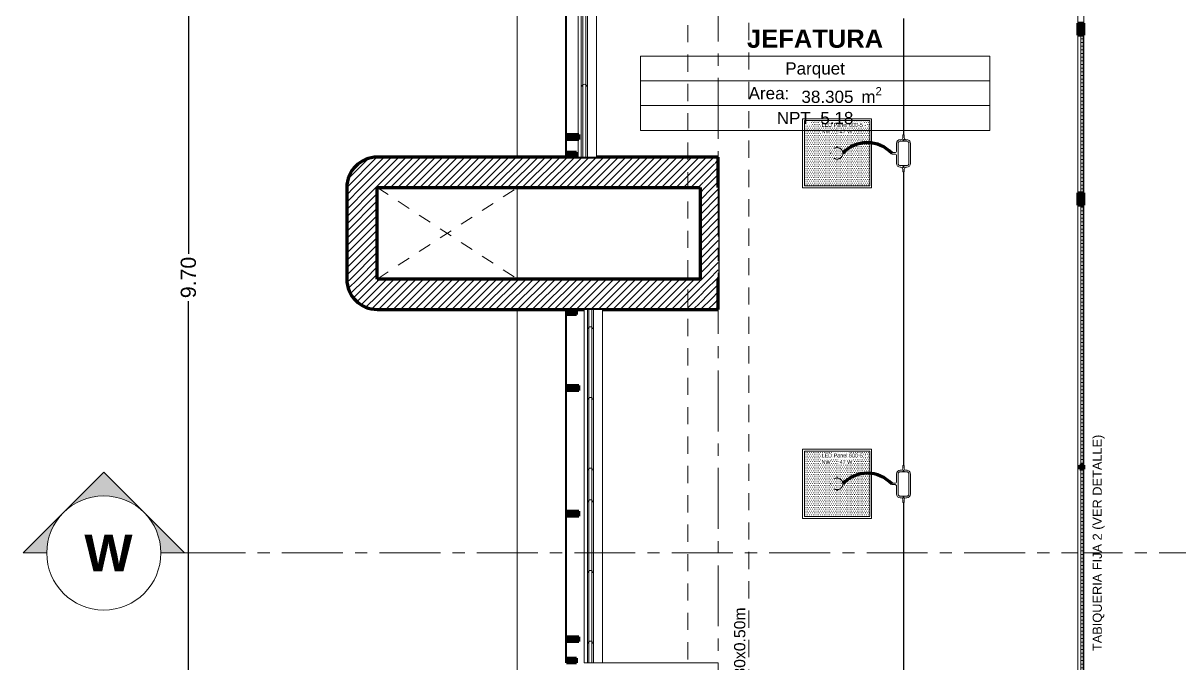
# Model space of a CAD drawing. Header units: inches. Extents: x -38 to 5698, y -33 to 92.
# Drawn here: x 96.11 to 105.6, y 9.1 to 14.35 of the extents above; entities that cross this region are included whole.
import ezdxf
from ezdxf.lldxf.tags import DXFTag

# ---------------------------------------------------------------- set-up
doc = ezdxf.new("R2010")
doc.units = ezdxf.units.IN
doc.header["$MEASUREMENT"] = 0
doc.set_wipeout_variables(frame=1)
doc.header["$PDMODE"] = 1
for name, pattern in [('CONTINUA', [0]), ('DASHED', [0.75, 0.5, -0.25]), ('Hidden Line', [0.195611, 0.141111, -0.0545]), ('Oculto', [0.15875, 0.105833, -0.052917]), ('Punto & Raya', [0.65, 0.5, -0.075, 0, -0.075]), ('Wipeout_Contour', [1, 0, -1])]:
    doc.linetypes.add(name, pattern=pattern)
for name, color, linetype in [('02 _ ARQ _ ALB _ Cotas Ejes', 7, 'Continuous'), ('02 _ ARQ _ ALB _ Ejes Generales', 7, 'Continuous'), ('02 _ ARQ _ ZON _ Espacio.3D', 7, 'Continuous'), ('08 _ STR _ EXT _ 07 Losa Aligerada', 7, 'Continuous'), ('08 _ STR _ EXT _ 09 Vigas', 7, 'Continuous'), ('Acabado - Muros', 7, 'Continuous'), ('Dibujo 2D - General', 7, 'Continuous'), ('Estructura - 03 LOSA', 7, 'Continuous'), ('Estructura - 04 MURO', 7, 'Continuous'), ('Interior - Escaleras & Barandillas', 7, 'Continuous'), ('Marcador - Secciones', 251, 'Continuous'), ('Notas - Etiquetas', 251, 'Continuous')]:
    doc.layers.add(name, color=color, linetype=linetype)
for name, color, linetype, lineweight in [('ALUMBRADO_CONDUIT', 30, 'CONDUIT1', 30), ('Bancas', 1, 'Continuous', 13), ('CABLEADO EXT.', 3, 'PVCSUBT', 30), ('Luminarias', 5, 'Continuous', 20), ('Simb_Alumbrado', 140, 'CONTINUA', 30)]:
    doc.layers.add(name, color=color, linetype=linetype, lineweight=lineweight)
doc.styles.add('Estilo_Generado_1', font='swisseb.ttf')
doc.styles.add('Estilo_Generado_4', font='swisse.ttf')
doc.styles.add('Estilo_Generado_7', font='swisse.ttf')
doc.styles.add('{18b73a54-fa43-428c-adcb-c1c7bbdf2c84}', font='Simplex.shx')
tags = doc.linetypes.add('CONDUIT1', pattern='A,1,-0.19772,["con",{18b73a54-fa43-428c-adcb-c1c7bbdf2c84},S=0.2,R=0,X=0,Y=-0.065594],-0.593642', length=1.791362).pattern_tags.tags
tags[6] = DXFTag(74, 10)
tags = doc.linetypes.add('PVCSUBT', pattern='A,0.6,-0.3,0.6,-0.075691,["PVC",Standard,S=0.2,R=0,X=0,Y=-0.093724],-0.621005', length=2.196696).pattern_tags.tags
tags[10] = DXFTag(74, 10)
doc.dimstyles.new('Estilo_Generado__6', dxfattribs={"dimtxt": 0.125, "dimasz": 0.095, "dimexe": 0.18, "dimexo": 0.0625, "dimgap": 0, "dimtad": 0, "dimzin": 0, "dimdsep": 46, "dimtxsty": 'Estilo_Generado_4', "dimblk": 'ARROWHEAD_6', "dimblk1": 'ARROWHEAD_6', "dimblk2": 'ARROWHEAD_6', "dimcen": 0.09, "dimse1": 1, "dimse2": 1, "dimclrd": 144, "dimclre": 144, "dimclrt": 7, "dimadec": 0, "dimazin": 0, "dimtfac": 1, "dimtdec": 4, "dimtmove": 0, "dimatfit": 3, "dimfxl": 1, "dimtolj": 1, "dimtzin": 0, "dimarcsym": 0})
pattern_1 = [(45, (92.500015, 3e-09), (-0.03005204, 0.03005204), [])]
pattern_2 = [(0, (92.500015, 3e-09), (0, 0.03), [])]

# ---------------------------------------------------------------- blocks, each defined once
blk = doc.blocks.new('ARROWHEAD_6')
at = {"color": 0, "linetype": 'Continuous', "lineweight": 0}
for p, q in [((0, 0), (-1, 0)), ((-0.5, -0.5), (0.5, 0.5))]:
    blk.add_line(p, q, dxfattribs=at)
blk = doc.blocks.new('*D96', base_point=(804.059, 0))
at = {"layer": '02 _ ARQ _ ALB _ Cotas Ejes', "color": 144, "linetype": 'Continuous', "lineweight": -2, "transparency": 16777216}
for p, q in [((97.4704, 17.055), (97.4704, 12.4573)), ((97.4704, 7.545), (97.4704, 12.0674))]:
    blk.add_line(p, q, dxfattribs=at)
at = {"layer": 'Defpoints', "color": 0, "linetype": 'Continuous', "lineweight": 40, "transparency": 16777216}
for p in [(97.4704, 17.15), (97.8403, 17.15), (98.3343, 7.45)]:
    blk.add_point(p, dxfattribs=at)
at = {"layer": '02 _ ARQ _ ALB _ Cotas Ejes', "color": 144, "linetype": 'Continuous', "lineweight": -2, "transparency": 16777216, "xscale": 0.095, "yscale": 0.095, "zscale": 0.095}
for p, rotation in [((97.4704, 17.15), 90), ((97.4704, 7.45), 270)]:
    blk.add_blockref('ARROWHEAD_6', p, dxfattribs=dict(at, rotation=rotation))
at = {"layer": '02 _ ARQ _ ALB _ Cotas Ejes', "color": 7, "linetype": 'Continuous', "lineweight": 13, "transparency": 16777216, "insert": (97.4704, 12.2624), "char_height": 0.125, "attachment_point": 5, "rotation": 90, "style": 'Estilo_Generado_4'}
blk.add_mtext('\\A1;9.70', dxfattribs=at)
blk = doc.blocks.new('*U270')
at = {"layer": 'Luminarias', "linetype": 'DASHED', "lineweight": 0, "ltscale": 0.05}
blk.add_lwpolyline([(0, -0.0045), (0, 0.0045)], dxfattribs=at)
blk = doc.blocks.new('*U271')
at = {"color": 0, "linetype": 'ByBlock', "lineweight": -2, "transparency": 16777216}
for p, rotation in [((-0.05, 0), 90), ((0, -0.05), 180), ((0.05, 0), 269.9999999999999)]:
    blk.add_blockref('*U270', p, dxfattribs=dict(at, rotation=rotation))
blk.add_blockref('*U270', (0, 0.05), dxfattribs=at)
blk = doc.blocks.new('PANEL LED 50W')
at = {"layer": 'Luminarias'}
h = blk.add_hatch(dxfattribs=at)
h.set_pattern_fill('DOTS', color=4, scale=0.009097)
h.set_pattern_definition([(0, (0, -2e-14), (0.0072206, 0.01444116), [0, -0.01444116])])
h.paths.add_polyline_path([(-0.2574, -0.2574), (0.2574, -0.2574), (0.2574, 0.2574), (-0.2574, 0.2574)])
h.paths.add_polyline_path([(-0.1296, 0.0974), (0.1849, 0.0974), (0.1849, 0.2469), (-0.1296, 0.2469)], flags=24)
at = {"layer": 'Luminarias', "color": 4, "lineweight": 0}
for points in [[(-0.2729, 0.2729), (0.2729, 0.2729), (0.2729, -0.2729), (-0.2729, -0.2729)], [(-0.2574, -0.2574), (0.2574, -0.2574), (0.2574, 0.2574), (-0.2574, 0.2574)]]:
    blk.add_lwpolyline(points, close=True, dxfattribs=at)
at = {"layer": 'Luminarias', "color": 4, "linetype": 'DASHED', "lineweight": 0, "ltscale": 0.01}
blk.add_circle((0, 0), 0.0455, dxfattribs=at)
at = {"color": 4}
blk.add_blockref('*U271', (0, 0), dxfattribs=at)
at = {"layer": 'Luminarias', "color": 4, "insert": (-0.1218, 0.2392), "char_height": 0.030929, "width": 0.382855, "attachment_point": 1}
blk.add_mtext('{\\Ftxt|c0;LED Panel 600-5 - NW      47 W}', dxfattribs=at)
blk = doc.blocks.new('oval t')
at = {"layer": 'Simb_Alumbrado', "lineweight": 13}
blk.add_lwpolyline([(0.0141, 0.0102, -0.414214), (0.0041, 0.0202), (0.0041, 0.0416), (-0.0056, 0.0416), (-0.0056, 0.0202, -0.414214), (-0.0156, 0.0102), (-0.0659, 0.0102, 0.414214), (-0.0899, -0.0138), (-0.0899, -0.0183, -0.414214), (-0.1019, -0.0303), (-0.1213, -0.0303), (-0.1213, -0.04), (-0.1016, -0.04, -0.451917), (-0.0897, -0.0535, 0.451917), (-0.0659, -0.0805), (0.0659, -0.0805, 0.414214), (0.0899, -0.0566), (0.0899, -0.0512, -0.398753), (0.1019, -0.0401), (0.1213, -0.0401), (0.1213, -0.0304), (0.1019, -0.0304, -0.368669), (0.0899, -0.0176), (0.0899, -0.0138, 0.414214), (0.0659, 0.0102), (0.0141, 0.0102)], format="xyb", dxfattribs=at)
blk.add_lwpolyline([(-0.0659, 0), (0.0659, 0, -0.414214), (0.0797, -0.0138), (0.0797, -0.0566, -0.414214), (0.0659, -0.0703), (-0.0659, -0.0703, -0.414214), (-0.0797, -0.0566), (-0.0797, -0.0138, -0.414214)], format="xyb", close=True, dxfattribs=at)
for points in [[(-0.0911, -0.0352), (-0.0828, -0.0352)], [(-0.0869, -0.031), (-0.0869, -0.0394)], [(0.0837, -0.0352), (0.0921, -0.0352)], [(0.0879, -0.031), (0.0879, -0.0394)]]:
    blk.add_lwpolyline(points, dxfattribs=at)
for centre in [(-0.0869, -0.0352), (0.0879, -0.0352)]:
    blk.add_circle(centre, 0.00419, dxfattribs=at)

msp = doc.modelspace()

# ---------------------------------------------------------------- hatches: boundary and pattern name
at = {"layer": 'Acabado - Muros', "linetype": 'Continuous', "lineweight": 9}
for points in [[(100.565, 14.44), (100.565, 13.42), (100.575, 13.42), (100.575, 14.44)], [(100.565, 11.35), (100.565, 10.33), (100.575, 10.33), (100.575, 11.35)], [(100.565, 10.32), (100.565, 9.3), (100.575, 9.3), (100.575, 10.32)], [(100.565, 9.29), (100.565, 9.125), (100.575, 9.125), (100.575, 9.29)]]:
    msp.add_hatch(color=250, dxfattribs=at).paths.add_polyline_path(points)
at = {"layer": 'Acabado - Muros', "linetype": 'Continuous', "lineweight": 0}
msp.add_hatch(color=254, dxfattribs=at).paths.add_polyline_path([(100.655, 9.14), (100.575, 9.14), (100.575, 9.1), (100.655, 9.1)])
at = {"layer": 'Marcador - Secciones', "linetype": 'Continuous', "lineweight": 13}
for points in [[(96.4446, 10.3331, -0.414214), (97.1071, 10.3331), (96.7759, 10.6643)], [(96.1134, 10.0018), (96.3074, 10.0018, -0.198912), (96.4446, 10.3331)], [(97.4384, 10.0018), (97.1071, 10.3331, -0.198912), (97.2443, 10.0018)]]:
    msp.add_hatch(color=7, dxfattribs=at).paths.add_polyline_path(points)

# ---------------------------------------------------------------- linework, layer by layer
at = {"layer": '02 _ ARQ _ ZON _ Espacio.3D', "color": 252, "linetype": 'Continuous', "lineweight": 13}
for p, q in [((101.1807, 14.0798), (101.1807, 13.4691)), ((101.1807, 14.0798), (104.0484, 14.0798)), ((104.0484, 13.4691), (104.0484, 14.0798)), ((104.0484, 13.8762), (101.1807, 13.8762)), ((101.1807, 13.6727), (104.0484, 13.6727)), ((101.1807, 13.4691), (104.0484, 13.4691))]:
    msp.add_line(p, q, dxfattribs=at)
at = {"layer": '02 _ ARQ _ ZON _ Espacio.3D', "color": 254, "linetype": 'Continuous', "lineweight": 0, "flags": 128}
msp.add_lwpolyline([(112.57, 17.4), (112.57, 16.0999), (108.57, 16.0998), (108.57, 17.35), (104.8201, 17.35), (104.8201, 6.45), (117.6487, 6.4499), (117.6487, 7.7), (117.7931, 7.7), (117.793, 6.45), (122.1232, 6.45), (122.1232, 7.7), (122.57, 7.7), (122.57, 17.4)], dxfattribs=at)
msp.add_lwpolyline([(104.7701, 6.45), (104.7701, 17.35), (102.57, 17.35), (102.57, 16.9), (102.07, 16.9), (102.07, 16.4), (101.82, 16.4), (101.82, 16.15), (100.8201, 16.15), (100.8201, 13.25), (101.82, 13.25), (101.82, 12), (100.8201, 12), (100.8201, 9.1), (101.82, 9.1), (101.82, 8.1), (102.07, 8.1), (102.07, 7.7), (102.47, 7.7), (102.47, 7.2), (101.57, 7.2), (101.57, 7.85), (100.82, 7.85), (100.82, 6.45)], close=True, dxfattribs=at)
at = {"layer": '08 _ STR _ EXT _ 07 Losa Aligerada', "color": 254, "linetype": 'Continuous', "lineweight": 18, "flags": 128}
msp.add_lwpolyline([(126.5479, 40.5001), (115.87, 40.5001), (115.87, 43.8736), (108.7699, 43.8736), (108.7699, 39.9), (103.6201, 39.9), (103.6201, 40.95), (100.52, 40.95), (100.52, 37.7), (101.57, 37.7), (101.57, 33.9), (100.67, 33.9), (100.67, 27.9392), (100.17, 27.9392), (100.17, 5.8), (117.7353, 5.8), (117.7353, 7.2), (122.9315, 7.2), (122.9315, 6.0005), (129.57, 6.0005)], dxfattribs=at)
at = {"layer": '08 _ STR _ EXT _ 09 Vigas', "color": 251, "linetype": 'Hidden Line', "lineweight": 13}
msp.add_line((102.07, 7.7), (102.07, 16.9), dxfattribs=at)
at = {"layer": 'Acabado - Muros', "color": 7, "linetype": 'Continuous', "lineweight": 60}
for p, q in [((104.8201, 14.3497), (104.7701, 14.3497)), ((100.575, 13.435), (100.575, 13.395)), ((100.575, 11.375), (100.575, 11.335)), ((100.575, 10.345), (100.575, 10.305)), ((100.575, 9.315), (100.575, 9.275)), ((100.575, 9.14), (100.575, 9.1)), ((100.655, 9.14), (100.575, 9.14)), ((100.655, 9.14), (100.655, 9.1)), ((100.655, 9.1), (100.575, 9.1))]:
    msp.add_line(p, q, dxfattribs=at)
at = {"layer": 'Acabado - Muros', "color": 7, "linetype": 'Continuous', "lineweight": 13, "flags": 128}
for points in [[(100.565, 14.44), (100.575, 14.44), (100.575, 13.42), (100.565, 13.42)], [(100.565, 11.35), (100.575, 11.35), (100.575, 10.33), (100.565, 10.33)], [(100.565, 10.32), (100.575, 10.32), (100.575, 9.3), (100.565, 9.3)], [(100.565, 9.29), (100.575, 9.29), (100.575, 9.125), (100.565, 9.125)]]:
    msp.add_lwpolyline(points, close=True, dxfattribs=at)
at = {"layer": 'ALUMBRADO_CONDUIT', "color": 30, "lineweight": 30, "ltscale": 0.4, "true_color": 0xf26722}
for p, q in [((103.3403, 14.3877), (103.3403, 13.4324)), ((103.3403, 10.4157), (103.3402, 8.0857))]:
    msp.add_line(p, q, dxfattribs=at)
msp.add_lwpolyline([(103.3403, 13.1282), (103.3403, 12.0449), (103.3403, 10.7199)], dxfattribs=at)
at = {"layer": 'CABLEADO EXT.', "color": 3, "lineweight": 80}
for centre in [(103.0429, 13.094), (103.0429, 10.3815)]:
    msp.add_arc(centre, 0.2747, 42.972, 137.028, dxfattribs=at)
at = {"layer": 'Estructura - 03 LOSA', "color": 7, "linetype": 'Continuous', "lineweight": 18, "flags": 128}
msp.add_lwpolyline([(98.7701, 12.25, 0.414214), (99.0201, 12), (101.82, 12), (101.82, 13.25), (99.0201, 13.25, 0.414172), (98.7701, 13)], format="xyb", close=True, dxfattribs=at)
at = {"layer": 'Marcador - Secciones', "color": 7, "linetype": 'Continuous', "lineweight": 13}
msp.add_line((96.7759, 10.6643), (96.1134, 10.0018), dxfattribs=at)
at = {"layer": 'Marcador - Secciones', "color": 7, "linetype": 'Continuous', "lineweight": 13, "flags": 128}
msp.add_lwpolyline([(97.1071, 10.3331), (96.7759, 10.6643)], dxfattribs=at)
for points in [[(97.1071, 10.3331), (97.4384, 10.0018), (97.2443, 10.0018, 0.198912)], [(96.1134, 10.0018), (96.3074, 10.0018, -0.198912)]]:
    msp.add_lwpolyline(points, format="xyb", dxfattribs=at)
at = {"layer": 'Marcador - Secciones', "color": 7, "linetype": 'Continuous', "lineweight": 13}
msp.add_circle((96.7759, 10.0018), 0.4685, dxfattribs=at)

# ---------------------------------------------------------------- block references
at = {"layer": 'ALUMBRADO_CONDUIT', "xscale": 1.041283452965173, "yscale": 1.041283452965173, "zscale": 1.041283452965173}
for p in [(102.7946, 13.2813), (102.7946, 10.5688)]:
    msp.add_blockref('PANEL LED 50W', p, dxfattribs=at)
at = {"layer": 'Bancas', "color": 252, "true_color": 0x939598, "xscale": -1.253906979044094, "yscale": 1.253906979044094, "zscale": 1.253906979044094, "rotation": 90}
for p in [(103.2961, 13.2803), (103.2961, 10.5678)]:
    msp.add_blockref('oval t', p, dxfattribs=at)

# ---------------------------------------------------------------- texts
at = {"layer": '02 _ ARQ _ ZON _ Espacio.3D', "color": 252, "lineweight": 25, "attachment_point": 2}
for s, insert, char_height, style in [('\\A1;{\\pqc;\\pt0;\\fSwis721 Ex BT|b1|i0|c0|p34;JEFATURA}', (102.6146, 14.2973), 0.15, 'Estilo_Generado_1'), ('\\A1;{\\pqc;\\pt0;\\fSwis721 Ex BT|b0|i0|c238|p34;Parquet}', (102.6146, 14.028), 0.1, 'Estilo_Generado_7'), ('\\A1;{\\pqc;\\pt0;\\fSwis721 Ex BT|b0|i0|c238|p34;Area: }', (102.236, 13.8244), 0.1, 'Estilo_Generado_7'), ('\\A1;{\\pqc;\\pt0,0.3;\\fSwis721 Ex BT|b0|i0|c238|p34;38.305\\fSwis721 Ex BT|b0|i0|c238|p34;\\A1{\\H.66x;\\S^  ;}\\fSwis721 Ex BT|b0|i0|c238|p34; m\\fSwis721 Ex BT|b0|i0|c238|p34;\\A1{\\H.66x;\\S2^  ;}}', (102.8322, 13.8244), 0.1, 'Estilo_Generado_7'), ('\\A1;{\\pqc;\\pt0;\\fSwis721 Ex BT|b0|i0|c238|p34;NPT  5.18}', (102.6146, 13.6209), 0.1, 'Estilo_Generado_7')]:
    msp.add_mtext(s, dxfattribs=dict(at, insert=insert, char_height=char_height, style=style))
at = {"layer": 'Marcador - Secciones', "color": 5, "lineweight": 25, "insert": (97.0118, 9.8518), "char_height": 0.3, "attachment_point": 9, "style": 'Estilo_Generado_1'}
msp.add_mtext('\\A1;{\\pqr;\\pt0;\\fSwis721 Ex BT|b1|i0|c0|p34;W}', dxfattribs=at)
at = {"layer": 'Notas - Etiquetas', "color": 8, "linetype": 'Continuous', "lineweight": 13, "rotation": 90, "style": 'Estilo_Generado_4'}
for s, insert, char_height, attachment_point in [('\\A1;{\\pql;\\fSwis721 Ex BT|b0|i0|c0|p34;TABIQUERIA FIJA 2 (VER DETALLE)\\fSwis721 Ex BT|b0|i0|c0|p34; }', (104.9422, 9.1969), 0.075, 4), ('\\A1;{\\pql;\\fSwis721 Ex BT|b0|i0|c0|p34;VIGA-102\\fSwis721 Ex BT|b0|i0|c0|p34; \\fSwis721 Ex BT|b0|i0|c0|p34;0.80\\fSwis721 Ex BT|b0|i0|c0|p34;x\\fSwis721 Ex BT|b0|i0|c0|p34;0.50\\fSwis721 Ex BT|b0|i0|c0|p34;m}', (102.0433, 8.2763), 0.0925, 7)]:
    msp.add_mtext(s, dxfattribs=dict(at, insert=insert, char_height=char_height, attachment_point=attachment_point))

# ---------------------------------------------------------------- dimensions: what is measured, and where the dimension line sits
at = {"layer": '02 _ ARQ _ ALB _ Cotas Ejes', "color": 144, "linetype": 'Continuous', "lineweight": 13}
dim = msp.add_linear_dim(base=(97.4704, 17.15), p1=(98.3343, 7.45), p2=(97.8403, 17.15), angle=90, dimstyle='Estilo_Generado__6', dxfattribs=at)
dim.commit()
dim.dimension.update_dxf_attribs({"geometry": '*D96', "text_midpoint": (97.4704, 12.2624), "dimtype": 160, "text_rotation": 90})

# ---------------------------------------------------------------- next in the draw order: wipeouts: each hides what was drawn before it
at = {"color": 254, "linetype": 'Wipeout_Contour', "lineweight": 0, "ltscale": 3265.871271}
msp.add_wipeout([(104.8201, 14.2497), (104.7701, 14.2497), (104.7701, 12.9567), (104.8201, 12.9567)], dxfattribs=at).dxf.layer = 'Acabado - Muros'
at = {"color": 254, "linetype": 'Wipeout_Contour', "lineweight": 0, "ltscale": 2439.795016}
msp.add_wipeout([(101.67, 13), (101.82, 13), (101.82, 13.25)], dxfattribs=at).dxf.layer = 'Estructura - 04 MURO'
at = {"color": 254, "linetype": 'Wipeout_Contour', "lineweight": 0, "ltscale": 2439.767838}
msp.add_wipeout([(101.82, 12.25), (101.67, 12.25), (101.82, 12)], dxfattribs=at).dxf.layer = 'Estructura - 04 MURO'

# ---------------------------------------------------------------- next in the draw order: hatches: boundary and pattern name
at = {"layer": 'Estructura - 04 MURO', "linetype": 'Continuous', "lineweight": 5}
h = msp.add_hatch(dxfattribs=at)
h.set_pattern_fill('LADRILLO_COMÚN_0002', color=252, style=0, pattern_type=2)
h.set_pattern_definition(pattern_1)
h.paths.add_polyline_path([(101.67, 13), (101.82, 13), (101.82, 13.25)])
h = msp.add_hatch(dxfattribs=at)
h.set_pattern_fill('LADRILLO_COMÚN_0002', color=252, style=0, pattern_type=2)
h.set_pattern_definition(pattern_1)
h.paths.add_polyline_path([(101.82, 12.25), (101.67, 12.25), (101.82, 12)])

# ---------------------------------------------------------------- next in the draw order: linework, layer by layer
at = {"layer": 'Acabado - Muros', "color": 251, "linetype": 'Continuous', "lineweight": 13, "flags": 128}
for points in [[(104.7701, 14.2497), (104.7701, 12.9567)], [(104.8201, 14.2497), (104.8201, 12.9567)]]:
    msp.add_lwpolyline(points, dxfattribs=at)

# ---------------------------------------------------------------- next in the draw order: wipeouts: each hides what was drawn before it
at = {"color": 254, "linetype": 'Wipeout_Contour', "lineweight": 0, "ltscale": 3265.911266}
msp.add_wipeout([(104.8151, 12.9567), (104.8151, 14.2497), (104.7951, 14.2497), (104.7951, 12.9567)], dxfattribs=at).dxf.layer = 'Acabado - Muros'
at = {"color": 254, "linetype": 'Wipeout_Contour', "lineweight": 0, "ltscale": 2440.665074}
msp.add_wipeout([(101.82, 13.25), (101.67, 13.25), (101.67, 13)], dxfattribs=at).dxf.layer = 'Estructura - 04 MURO'
at = {"color": 254, "linetype": 'Wipeout_Contour', "lineweight": 0, "ltscale": 3247.978958}
msp.add_wipeout([(101.67, 12.25), (99.0201, 12.25), (99.0201, 12), (101.67, 12)], dxfattribs=at).dxf.layer = 'Estructura - 04 MURO'

# ---------------------------------------------------------------- next in the draw order: hatches: boundary and pattern name
at = {"layer": 'Acabado - Muros', "linetype": 'Continuous', "lineweight": 0}
for points in [[(104.8201, 14.2497), (104.8201, 14.3497), (104.7701, 14.3497), (104.7701, 14.2497)], [(100.655, 11.96), (100.655, 12), (100.575, 12), (100.575, 11.96)]]:
    msp.add_hatch(color=254, dxfattribs=at).paths.add_polyline_path(points)
h = msp.add_hatch(dxfattribs=at)
h.set_pattern_fill('CONTRACHAPADO_0002', color=254, style=0, pattern_type=2)
h.set_pattern_definition(pattern_2)
h.paths.add_polyline_path([(104.8151, 12.9567), (104.8151, 14.2497), (104.7951, 14.2497), (104.7951, 12.9567)])
at = {"layer": 'Acabado - Muros', "linetype": 'Continuous', "lineweight": 9}
msp.add_hatch(color=250, dxfattribs=at).paths.add_polyline_path([(100.565, 11.975), (100.565, 11.36), (100.575, 11.36), (100.575, 11.975)])
at = {"layer": 'Estructura - 04 MURO', "linetype": 'Continuous', "lineweight": 5}
h = msp.add_hatch(dxfattribs=at)
h.set_pattern_fill('LADRILLO_COMÚN_0002', color=252, style=0, pattern_type=2)
h.set_pattern_definition(pattern_1)
h.paths.add_polyline_path([(101.82, 13.25), (101.67, 13.25), (101.67, 13)])
h = msp.add_hatch(dxfattribs=at)
h.set_pattern_fill('LADRILLO_COMÚN_0002', color=252, style=0, pattern_type=2)
h.set_pattern_definition(pattern_1)
h.paths.add_polyline_path([(101.67, 12.25), (99.0201, 12.25), (99.0201, 12), (101.67, 12)])

# ---------------------------------------------------------------- next in the draw order: linework, layer by layer
at = {"layer": 'Acabado - Muros', "color": 7, "linetype": 'Continuous', "lineweight": 60}
for p, q in [((104.7701, 14.3497), (104.7701, 14.2497)), ((104.8201, 14.3497), (104.8201, 14.2497)), ((104.8201, 14.2497), (104.7701, 14.2497)), ((104.8201, 12.9567), (104.7701, 12.9567)), ((100.575, 12), (100.575, 11.96)), ((100.655, 12), (100.575, 12)), ((100.655, 11.96), (100.575, 11.96)), ((100.655, 12), (100.655, 11.96))]:
    msp.add_line(p, q, dxfattribs=at)
at = {"layer": 'Acabado - Muros', "color": 7, "linetype": 'Continuous', "lineweight": 13, "flags": 128}
for points in [[(104.8151, 12.9567), (104.7951, 12.9567), (104.7951, 14.2497), (104.8151, 14.2497)], [(100.565, 11.975), (100.575, 11.975), (100.575, 11.36), (100.565, 11.36)]]:
    msp.add_lwpolyline(points, close=True, dxfattribs=at)

# ---------------------------------------------------------------- next in the draw order: wipeouts: each hides what was drawn before it
at = {"color": 254, "linetype": 'Wipeout_Contour', "lineweight": 0, "ltscale": 3248.041071}
msp.add_wipeout([(101.67, 13.25), (99.0201, 13.25), (99.0201, 13), (101.67, 13)], dxfattribs=at).dxf.layer = 'Estructura - 04 MURO'
at = {"color": 254, "linetype": 'Wipeout_Contour', "lineweight": 0, "ltscale": 2440.59911}
msp.add_wipeout([(101.67, 12.25), (101.67, 12), (101.82, 12)], dxfattribs=at).dxf.layer = 'Estructura - 04 MURO'

# ---------------------------------------------------------------- next in the draw order: hatches: boundary and pattern name
at = {"layer": 'Acabado - Muros', "linetype": 'Continuous', "lineweight": 9}
msp.add_hatch(color=250, dxfattribs=at).paths.add_polyline_path([(100.565, 13.41), (100.565, 13.275), (100.575, 13.275), (100.575, 13.41)])
at = {"layer": 'Estructura - 04 MURO', "linetype": 'Continuous', "lineweight": 5}
h = msp.add_hatch(dxfattribs=at)
h.set_pattern_fill('LADRILLO_COMÚN_0002', color=252, style=0, pattern_type=2)
h.set_pattern_definition(pattern_1)
h.paths.add_polyline_path([(101.67, 13.25), (99.0201, 13.25), (99.0201, 13), (101.67, 13)])
h = msp.add_hatch(dxfattribs=at)
h.set_pattern_fill('LADRILLO_COMÚN_0002', color=252, style=0, pattern_type=2)
h.set_pattern_definition(pattern_1)
h.paths.add_polyline_path([(101.67, 12.25), (101.67, 12), (101.82, 12)])

# ---------------------------------------------------------------- next in the draw order: linework, layer by layer
at = {"layer": '08 _ STR _ EXT _ 09 Vigas', "color": 251, "linetype": 'Hidden Line', "lineweight": 13}
msp.add_line((101.57, 7.2), (101.57, 39.9), dxfattribs=at)
at = {"layer": 'Acabado - Muros', "color": 7, "linetype": 'Continuous', "lineweight": 60}
msp.add_line((100.575, 13.29), (100.575, 13.25), dxfattribs=at)
at = {"layer": 'Acabado - Muros', "color": 7, "linetype": 'Continuous', "lineweight": 13, "flags": 128}
msp.add_lwpolyline([(100.565, 13.41), (100.575, 13.41), (100.575, 13.275), (100.565, 13.275)], close=True, dxfattribs=at)
at = {"layer": 'Estructura - 04 MURO', "color": 7, "linetype": 'Continuous', "lineweight": 80, "flags": 128}
for points in [[(101.82, 13.25), (99.0201, 13.25)], [(101.82, 12), (101.82, 13.25)], [(99.0201, 13), (101.67, 13)], [(101.67, 12.25), (99.0201, 12.25)], [(99.0201, 12), (101.82, 12)]]:
    msp.add_lwpolyline(points, dxfattribs=at)

# ---------------------------------------------------------------- next in the draw order: wipeouts: each hides what was drawn before it
at = {"color": 254, "linetype": 'Wipeout_Contour', "lineweight": 0, "ltscale": 3249.753672}
msp.add_wipeout([(100.82, 13.25), (100.82, 16.15), (100.67, 16.15), (100.67, 13.25)], dxfattribs=at).dxf.layer = 'Estructura - 04 MURO'
at = {"color": 254, "linetype": 'Wipeout_Contour', "lineweight": 0, "ltscale": 3242.210718}
msp.add_wipeout([(98.7701, 13), (98.7701, 12.25), (99.0201, 12.25), (99.0201, 13)], dxfattribs=at).dxf.layer = 'Estructura - 04 MURO'
at = {"color": 254, "linetype": 'Wipeout_Contour', "lineweight": 0, "ltscale": 3253.608795}
msp.add_wipeout([(101.82, 12.25), (101.82, 13), (101.67, 13), (101.67, 12.25)], dxfattribs=at).dxf.layer = 'Estructura - 04 MURO'
at = {"color": 254, "linetype": 'Wipeout_Contour', "lineweight": 0, "ltscale": 3249.695831}
msp.add_wipeout([(100.87, 9.1), (100.87, 12), (100.72, 12), (100.72, 9.1)], dxfattribs=at).dxf.layer = 'Estructura - 04 MURO'

# ---------------------------------------------------------------- next in the draw order: hatches: boundary and pattern name
at = {"layer": 'Acabado - Muros', "linetype": 'Continuous', "lineweight": 0}
for points in [[(100.675, 13.435), (100.575, 13.435), (100.575, 13.395), (100.675, 13.395)], [(100.655, 13.29), (100.575, 13.29), (100.575, 13.25), (100.655, 13.25)], [(100.675, 11.375), (100.575, 11.375), (100.575, 11.335), (100.675, 11.335)], [(100.675, 10.345), (100.575, 10.345), (100.575, 10.305), (100.675, 10.305)], [(100.675, 9.315), (100.575, 9.315), (100.575, 9.275), (100.675, 9.275)]]:
    msp.add_hatch(color=254, dxfattribs=at).paths.add_polyline_path(points)
at = {"layer": 'Estructura - 04 MURO', "linetype": 'Continuous', "lineweight": 5}
h = msp.add_hatch(dxfattribs=at)
h.set_pattern_fill('LADRILLO_COMÚN_0002', color=252, style=0, pattern_type=2)
h.set_pattern_definition(pattern_1)
h.paths.add_polyline_path([(98.7701, 13), (99.0201, 13), (99.0201, 13.25, 0.414213)])
h = msp.add_hatch(dxfattribs=at)
h.set_pattern_fill('LADRILLO_COMÚN_0002', color=252, style=0, pattern_type=2)
h.set_pattern_definition(pattern_1)
h.paths.add_polyline_path([(98.7701, 13), (98.7701, 12.25), (99.0201, 12.25), (99.0201, 13)])
h = msp.add_hatch(dxfattribs=at)
h.set_pattern_fill('LADRILLO_COMÚN_0002', color=252, style=0, pattern_type=2)
h.set_pattern_definition(pattern_1)
h.paths.add_polyline_path([(101.82, 12.25), (101.82, 13), (101.67, 13), (101.67, 12.25)])
h = msp.add_hatch(dxfattribs=at)
h.set_pattern_fill('LADRILLO_COMÚN_0002', color=252, style=0, pattern_type=2)
h.set_pattern_definition(pattern_1)
h.paths.add_polyline_path([(99.0201, 12.25), (98.7701, 12.25, 0.414214), (99.0201, 12)])

# ---------------------------------------------------------------- next in the draw order: linework, layer by layer
at = {"layer": '02 _ ARQ _ ALB _ Ejes Generales', "color": 251, "linetype": 'Punto & Raya', "lineweight": 13}
msp.add_line((101.82, 45.9), (101.82, 2.05), dxfattribs=at)
at = {"layer": 'Acabado - Muros', "color": 7, "linetype": 'Continuous', "lineweight": 60}
for p, q in [((100.675, 13.435), (100.575, 13.435)), ((100.675, 13.395), (100.575, 13.395)), ((100.675, 13.435), (100.675, 13.395)), ((100.655, 13.29), (100.575, 13.29)), ((100.655, 13.29), (100.655, 13.25)), ((100.655, 13.25), (100.575, 13.25)), ((100.675, 11.375), (100.575, 11.375)), ((100.675, 11.335), (100.575, 11.335)), ((100.675, 11.375), (100.675, 11.335)), ((100.675, 10.345), (100.575, 10.345)), ((100.675, 10.345), (100.675, 10.305)), ((100.675, 10.305), (100.575, 10.305)), ((100.675, 9.315), (100.575, 9.315)), ((100.675, 9.315), (100.675, 9.275)), ((100.675, 9.275), (100.575, 9.275))]:
    msp.add_line(p, q, dxfattribs=at)
at = {"layer": 'Dibujo 2D - General', "color": 252, "linetype": 'Oculto', "lineweight": 13}
for p, q in [((99.0201, 12.25), (100.17, 13)), ((99.0201, 13), (100.17, 12.25))]:
    msp.add_line(p, q, dxfattribs=at)
at = {"layer": 'Estructura - 04 MURO', "color": 7, "linetype": 'Continuous', "lineweight": 13, "flags": 128}
for points in [[(100.67, 16.15), (100.67, 13.25)], [(100.82, 13.25), (100.82, 16.15)], [(100.67, 13.25), (100.82, 13.25)], [(100.87, 12), (100.72, 12)], [(100.72, 12), (100.72, 9.1)], [(100.87, 9.1), (100.87, 12)], [(100.72, 9.1), (100.87, 9.1)]]:
    msp.add_lwpolyline(points, dxfattribs=at)
at = {"layer": 'Estructura - 04 MURO', "color": 7, "linetype": 'Continuous', "lineweight": 80, "flags": 128}
for points in [[(98.7701, 13), (98.7701, 12.25)], [(99.0201, 12.25), (99.0201, 13)], [(101.67, 13), (101.67, 12.25)]]:
    msp.add_lwpolyline(points, dxfattribs=at)
at = {"layer": 'Estructura - 04 MURO', "color": 175, "linetype": 'Continuous', "lineweight": 80}
for centre, start, end in [((99.0201, 13), 90.0002, 180), ((99.0201, 12.25), 180, 270)]:
    msp.add_arc(centre, 0.25, start, end, dxfattribs=at)
at = {"layer": 'Interior - Escaleras & Barandillas', "color": 161, "linetype": 'Continuous', "lineweight": 13, "flags": 128}
for points in [[(100.695, 13.25), (100.745, 13.25), (100.745, 16.15), (100.695, 16.15)], [(100.745, 9.1), (100.795, 9.1), (100.795, 12), (100.745, 12)]]:
    msp.add_lwpolyline(points, close=True, dxfattribs=at)
for points in [[(100.7075, 16.15), (100.7075, 13.25)], [(100.7325, 13.25), (100.7325, 16.15)], [(100.7575, 12), (100.7575, 9.1)], [(100.7825, 9.1), (100.7825, 12)]]:
    msp.add_lwpolyline(points, dxfattribs=at)
for points in [[(100.7387, 13.83, 1), (100.7012, 13.83, 1)], [(100.7888, 11.84, 1), (100.7513, 11.84, 1)], [(100.7888, 11.26, 1), (100.7513, 11.26, 1)], [(100.7888, 10.68, 1), (100.7513, 10.68, 1)], [(100.7888, 10.42, 1), (100.7513, 10.42, 1)], [(100.7888, 9.84, 1), (100.7513, 9.84, 1)], [(100.7888, 9.26, 1), (100.7513, 9.26, 1)]]:
    msp.add_lwpolyline(points, format="xyb", dxfattribs=at)
at = {"layer": 'Marcador - Secciones', "color": 251, "linetype": 'Punto & Raya', "lineweight": 13}
msp.add_line((97.4384, 10.0018), (138.8506, 10.0018), dxfattribs=at)

# ---------------------------------------------------------------- next in the draw order: wipeouts: each hides what was drawn before it
at = {"color": 254, "linetype": 'Wipeout_Contour', "lineweight": 0, "ltscale": 4898.812361}
msp.add_wipeout([(104.7701, 10.7067), (104.7701, 8.5567), (104.8201, 8.5567), (104.8201, 10.6902), (104.7871, 10.6902), (104.7871, 10.7067)], dxfattribs=at).dxf.layer = 'Acabado - Muros'

# ---------------------------------------------------------------- next in the draw order: wipeouts: each hides what was drawn before it
at = {"color": 254, "linetype": 'Wipeout_Contour', "lineweight": 0, "ltscale": 4898.90018}
msp.add_wipeout([(104.7701, 12.8567), (104.7701, 10.7067), (104.7871, 10.7067), (104.7871, 10.7232), (104.8201, 10.7232), (104.8201, 12.8567)], dxfattribs=at).dxf.layer = 'Acabado - Muros'

# ---------------------------------------------------------------- next in the draw order: linework, layer by layer
at = {"layer": 'Acabado - Muros', "color": 251, "linetype": 'Continuous', "lineweight": 13, "flags": 128}
for points in [[(104.7701, 12.8567), (104.7701, 8.5567)], [(104.8201, 12.8567), (104.8201, 10.7232)], [(104.8201, 10.6902), (104.8201, 8.5567)]]:
    msp.add_lwpolyline(points, dxfattribs=at)

# ---------------------------------------------------------------- next in the draw order: wipeouts: each hides what was drawn before it
at = {"color": 254, "linetype": 'Wipeout_Contour', "lineweight": 0, "ltscale": 3265.800229}
msp.add_wipeout([(104.8151, 10.7232), (104.8151, 12.8567), (104.7951, 12.8567), (104.7951, 10.7232)], dxfattribs=at).dxf.layer = 'Acabado - Muros'

# ---------------------------------------------------------------- next in the draw order: hatches: boundary and pattern name
at = {"layer": 'Acabado - Muros', "linetype": 'Continuous', "lineweight": 0}
msp.add_hatch(color=254, dxfattribs=at).paths.add_polyline_path([(104.7701, 12.8567), (104.8201, 12.8567), (104.8201, 12.9567), (104.7701, 12.9567)])
h = msp.add_hatch(dxfattribs=at)
h.set_pattern_fill('CONTRACHAPADO_0002', color=254, style=0, pattern_type=2)
h.set_pattern_definition(pattern_2)
h.paths.add_polyline_path([(104.8151, 10.7232), (104.8151, 12.8567), (104.7951, 12.8567), (104.7951, 10.7232)])

# ---------------------------------------------------------------- next in the draw order: linework, layer by layer
at = {"layer": 'Acabado - Muros', "color": 7, "linetype": 'Continuous', "lineweight": 60}
for p, q in [((104.7701, 12.9567), (104.7701, 12.8567)), ((104.8201, 12.9567), (104.8201, 12.8567)), ((104.8201, 12.8567), (104.7701, 12.8567))]:
    msp.add_line(p, q, dxfattribs=at)
at = {"layer": 'Acabado - Muros', "color": 7, "linetype": 'Continuous', "lineweight": 13, "flags": 128}
msp.add_lwpolyline([(104.8151, 10.7232), (104.7951, 10.7232), (104.7951, 12.8567), (104.8151, 12.8567)], close=True, dxfattribs=at)

# ---------------------------------------------------------------- next in the draw order: wipeouts: each hides what was drawn before it
at = {"color": 254, "linetype": 'Wipeout_Contour', "lineweight": 0, "ltscale": 3265.68659}
msp.add_wipeout([(104.8151, 8.5567), (104.8151, 10.6902), (104.7951, 10.6902), (104.7951, 8.5567)], dxfattribs=at).dxf.layer = 'Acabado - Muros'

# ---------------------------------------------------------------- next in the draw order: hatches: boundary and pattern name
at = {"layer": 'Acabado - Muros', "linetype": 'Continuous', "lineweight": 0}
msp.add_hatch(color=254, dxfattribs=at).paths.add_polyline_path([(104.7871, 10.6902), (104.8201, 10.6902), (104.8201, 10.7232), (104.7871, 10.7232)])
h = msp.add_hatch(dxfattribs=at)
h.set_pattern_fill('CONTRACHAPADO_0002', color=254, style=0, pattern_type=2)
h.set_pattern_definition(pattern_2)
h.paths.add_polyline_path([(104.8151, 8.5567), (104.8151, 10.6902), (104.7951, 10.6902), (104.7951, 8.5567)])

# ---------------------------------------------------------------- next in the draw order: linework, layer by layer
at = {"layer": 'Acabado - Muros', "color": 7, "linetype": 'Continuous', "lineweight": 60}
for p, q in [((104.7871, 10.7232), (104.7871, 10.6902)), ((104.8201, 10.7232), (104.7871, 10.7232)), ((104.8201, 10.7232), (104.8201, 10.6902)), ((104.8201, 10.6902), (104.7871, 10.6902))]:
    msp.add_line(p, q, dxfattribs=at)
at = {"layer": 'Acabado - Muros', "color": 7, "linetype": 'Continuous', "lineweight": 13, "flags": 128}
msp.add_lwpolyline([(104.8151, 8.5567), (104.7951, 8.5567), (104.7951, 10.6902), (104.8151, 10.6902)], close=True, dxfattribs=at)

doc.saveas('drawing.dxf')
